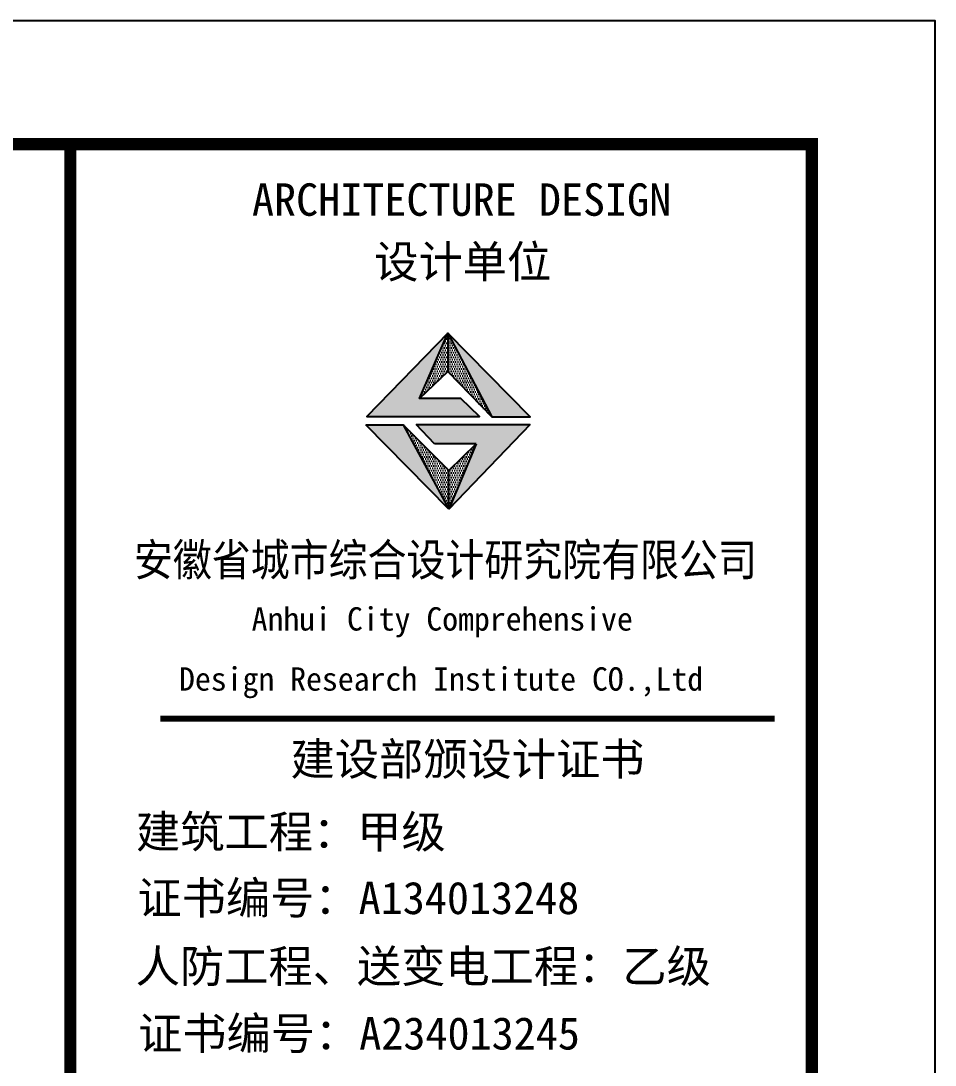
# Model space of a CAD drawing. Extents: x 69728788 to 149766163, y 20718153 to 43663798.
# Drawn here: x 74921453 to 74932569, y 21527114 to 21539809 of the extents above; entities that cross this region are included whole.
import ezdxf

# ---------------------------------------------------------------- set-up
doc = ezdxf.new("R2010")
doc.units = 0
doc.header["$LTSCALE"] = 1000
doc.header["$MEASUREMENT"] = 0
doc.layers.add('PUB_TITLE', color=4, linetype='CONTINUOUS')
doc.layers.add('图框', color=253, linetype='CONTINUOUS')
doc.styles.add('黑体', font='simhei.ttf', dxfattribs={"width": 0.6, "height": 4.3})

msp = doc.modelspace()

# ---------------------------------------------------------------- hatches: boundary and pattern name
at = {"layer": '图框'}
for points in [[(74926301.2, 21535218.8), (74926642.7, 21536010.8), (74925658.1, 21534998.9), (74927029, 21534998.9), (74926801.6, 21535218.8)], [(74927180.6, 21534994.7), (74927644.7, 21534994.7), (74926642.7, 21536010.8)], [(74926102.1, 21534897), (74925646.9, 21534897), (74926656, 21533872.1)], [(74926259.1, 21534900.1), (74926482.9, 21534665.2), (74926990, 21534665.2), (74926656, 21533872.1), (74927645.5, 21534900.1)]]:
    msp.add_hatch(color=1, dxfattribs=at).paths.add_polyline_path(points)
h = msp.add_hatch(dxfattribs=at)
h.set_pattern_fill('DOTS', color=256, scale=450, style=0)
h.set_pattern_definition([(0, (71507598.46, 22827585.58), (14.0625, 28.125), [0, -28.125])])
h.paths.add_polyline_path([(74926656, 21533872.1), (74926656, 21534344.5), (74926102.1, 21534897)])
h.paths.add_polyline_path([(74926990, 21534665.2), (74926656, 21534344.5), (74926656, 21533872.1)])
h.paths.add_polyline_path([(74926642.7, 21536010.8), (74926642.7, 21535545), (74927180.6, 21534994.7)])
h.paths.add_polyline_path([(74926642.7, 21535545), (74926642.7, 21536010.8), (74926301.2, 21535218.8)])

# ---------------------------------------------------------------- linework, layer by layer
at = {"layer": 'PUB_TITLE'}
msp.add_lwpolyline([(74843468.9, 21476808.9), (74932568.9, 21476808.9), (74932568.9, 21539808.9), (74843468.9, 21539808.9)], close=True, dxfattribs=at)
at = {"layer": 'PUB_TITLE', "const_width": 150}
msp.add_lwpolyline([(74847218.9, 21478308.9), (74931068.9, 21478308.9), (74931068.9, 21538308.9), (74847218.9, 21538308.9)], close=True, dxfattribs=at)
at = {"layer": '图框'}
for p, q in [((74926301.2, 21535218.8), (74926642.7, 21536010.8)), ((74926642.7, 21536010.8), (74927180.6, 21534994.7)), ((74926656, 21533872.1), (74925646.9, 21534897)), ((74925646.9, 21534897), (74926102.1, 21534897)), ((74926656, 21533872.1), (74925646.9, 21534897)), ((74925646.9, 21534897), (74926102.1, 21534897)), ((74925646.9, 21534897), (74926102.1, 21534897)), ((74926656, 21534344.5), (74926102.1, 21534897)), ((74926259.1, 21534900.1), (74927645.5, 21534900.1)), ((74926482.9, 21534665.2), (74926259.1, 21534900.1)), ((74927645.5, 21534900.1), (74926656, 21533872.1)), ((74926990, 21534665.2), (74926482.9, 21534665.2)), ((74926656, 21534344.5), (74926990, 21534665.2)), ((74926990, 21534665.2), (74926656, 21533872.1)), ((74926656, 21533872.1), (74926656, 21534344.5)), ((74926656, 21533872.1), (74926656, 21534344.5)), ((74926656, 21533872.1), (74926656, 21534344.5))]:
    msp.add_line(p, q, dxfattribs=at)
at = {"layer": '图框', "color": 1}
for p, q in [((74926656, 21533872.1), (74925646.9, 21534897)), ((74926102.1, 21534897), (74926656, 21533872.1))]:
    msp.add_line(p, q, dxfattribs=at)
at = {"layer": '图框', "color": 4}
for points, const_width in [([(74922055.1, 21538308.9), (74922055.1, 21478308.9)], 147.9), ([(74923148.2, 21531324.9), (74930618.2, 21531324.9)], 74.7)]:
    msp.add_lwpolyline(points, dxfattribs=dict(at, const_width=const_width))
at = {"layer": '图框'}
for points in [[(74926801.6, 21535218.8), (74926301.2, 21535218.8), (74926642.7, 21535545), (74927180.6, 21534994.7), (74927644.7, 21534994.7), (74926642.7, 21536010.8), (74925658.1, 21534998.9), (74927029, 21534998.9), (74926801.6, 21535218.8)], [(74926642.7, 21536010.8), (74926642.7, 21535545)]]:
    msp.add_lwpolyline(points, dxfattribs=at)

# ---------------------------------------------------------------- texts
at = {"layer": '图框', "color": 4, "style": '黑体'}
for s, height, p in [('ARCHITECTURE DESIGN', 394.416, (74924262.7, 21537439.3)), ('设计单位', 394.42, (74925749.7, 21536683.9)), ('Anhui City Comprehensive ', 283.86, (74924258.7, 21532396.6)), (' Design Research Institute CO.,Ltd', 283.86, (74923182.7, 21531666.2)), ('建设部颁设计证书', 394.42, (74924731.4, 21530636.9)), (' 建筑工程：甲级', 394.42, (74922584.5, 21529753.1)), ('证书编号：A134013248', 394.416, (74922869.8, 21528949.4)), ('人防工程、送变电工程：乙级', 394.416, (74922849.1, 21528118.8)), ('证书编号：A234013245', 394.416, (74922877, 21527302.6))]:
    msp.add_text(s, height=height, dxfattribs=at).set_placement(p)
at = {"layer": '图框', "color": 4, "style": '黑体', "width": 0.88}
msp.add_text('安徽省城市综合设计研究院有限公司', height=394.416, dxfattribs=at).set_placement((74922827.5, 21533059.6))

doc.saveas('drawing.dxf')
